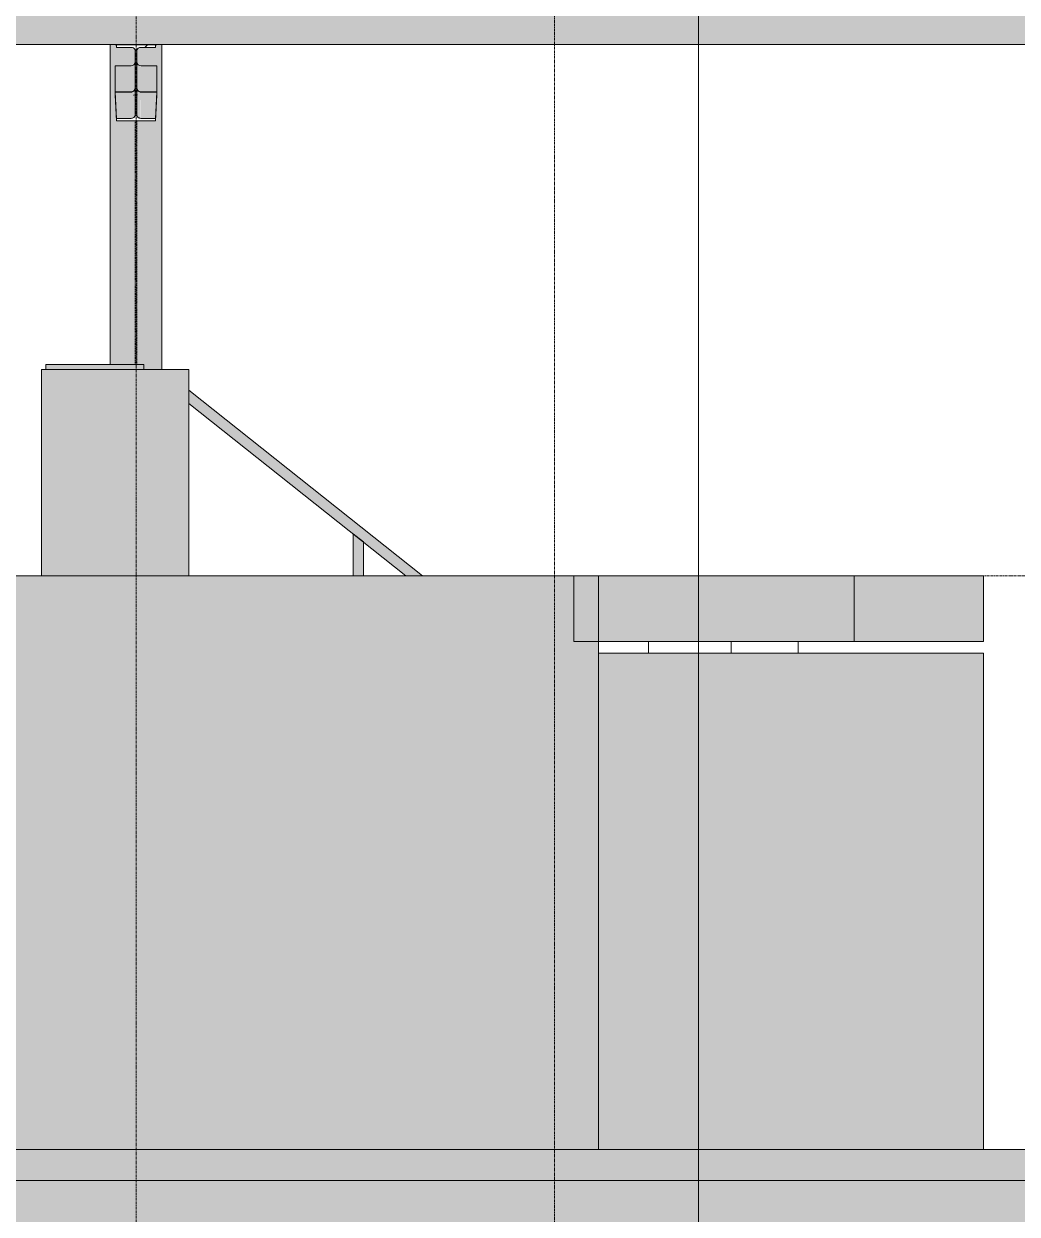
# Model space of a CAD drawing. Header units: inches. Extents: x 1352 to 6578, y -201 to 490.
# Drawn here: x 1718.5 to 1910.7, y -12.5 to 217.8 of the extents above; entities that cross this region are included whole.
import ezdxf

# ---------------------------------------------------------------- set-up
doc = ezdxf.new("R2010")
doc.units = ezdxf.units.IN
doc.header["$MEASUREMENT"] = 0
for name, pattern in [('Aligning Line 1_8_', [0.25, 0.125, -0.125]), ('Grid Line 1_2_', [0.875, 0.5, -0.125, 0.125, -0.125]), ('Hidden 1_8_', [0.1875, 0.125, -0.0625])]:
    doc.linetypes.add(name, pattern=pattern)
for name, color, linetype, lineweight in [('A-FLOR', 192, 'Continuous', 9), ('A-FLOR-HRAL', 11, 'Continuous', 9), ('A-FLOR-LEVL', 51, 'Continuous', 9), ('A-ROOF', 132, 'Continuous', 13), ('A-ROOF-PATT', 132, 'Continuous', 9), ('A-WALL', 113, 'Continuous', 13), ('A-WALL-PATT', 111, 'Continuous', 13), ('C-BLDG-PADS', 91, 'Continuous', 13), ('C-TOPO', 7, 'Continuous', 9), ('G-ANNO-SYMB', 111, 'Aligning Line 1_8_', 9), ('I-WALL', 2, 'Continuous', 13), ('M-EQPM', 50, 'Continuous', 9), ('S-BEAM', 12, 'Continuous', 13), ('S-COLS', 52, 'Continuous', 13), ('S-GRID', 1, 'Continuous', 9)]:
    doc.layers.add(name, color=color, linetype=linetype, lineweight=lineweight)

# ---------------------------------------------------------------- blocks, each defined once
blk = doc.blocks.new('Walls 1 - Walls 1-1277454-BUILDING SECTION - EAST_WEST - LOOKING SOUTH')
at = {"layer": 'A-ROOF', "lineweight": 9}
h = blk.add_hatch(color=254, dxfattribs=at)
h.paths.add_polyline_path([(1938.58, -6.01), (1938.58, -6), (1908.37, -6.01)], flags=0)
h.paths.add_polyline_path([(1797.2, 239.02), (1938.58, 239.02), (1938.58, 264), (1797.2, 264), (1797.2, 241.62)], flags=0)
h.paths.add_polyline_path([(1585.45, 239.02), (1741.78, 239.02), (1741.78, 264), (1585.45, 264)], flags=0)
blk = doc.blocks.new('Gas Fired Furnace - Direct Vent - 38000 BTUH-1351617-BUILDING SECTION - EAST_WEST - LOOKING SOUTH')
at = {"layer": 'M-EQPM'}
for points in [[(1615.73, 111), (1618.31, 111), (1618.31, 150.87), (1589.81, 150.87), (1589.81, 111)], [(1609.63, 150.87), (1609.63, 151.87), (1590.63, 151.87), (1590.63, 150.87)]]:
    blk.add_hatch(color=8, dxfattribs=at).paths.add_polyline_path(points, flags=0)
at = {"layer": 'M-EQPM', "color": 8}
for p, q in [((1589.81, 150.87), (1618.31, 150.87)), ((1589.81, 111), (1589.81, 150.87)), ((1590.63, 151.87), (1609.63, 151.87)), ((1590.63, 150.87), (1590.63, 151.87)), ((1609.63, 150.87), (1609.63, 151.87)), ((1618.31, 111), (1618.31, 150.87))]:
    blk.add_line(p, q, dxfattribs=at)
blk = doc.blocks.new('Railing - 2_-1242822-BUILDING SECTION - EAST_WEST - LOOKING SOUTH')
at = {"layer": 'A-FLOR-HRAL'}
blk.add_hatch(color=8, dxfattribs=at).paths.add_polyline_path([(1782.95, 111), (1784.2, 111), (1784.2, 117.55), (1782.2, 119.13), (1782.2, 111)], flags=0)
at = {"layer": 'A-FLOR-HRAL', "color": 8}
for p, q in [((1782.2, 119.13), (1784.2, 117.55)), ((1782.2, 111), (1782.2, 119.13)), ((1784.2, 111), (1784.2, 117.55))]:
    blk.add_line(p, q, dxfattribs=at)
blk = doc.blocks.new('Railing - Railing-1377789-BUILDING SECTION - EAST_WEST - LOOKING SOUTH')
blk.add_blockref('Railing - 2_-1242822-BUILDING SECTION - EAST_WEST - LOOKING SOUTH', (0, 0))
blk = doc.blocks.new('Top Rail Type - Top Rail_Internal_-1377806-BUILDING SECTION - EAST_WEST - LOOKING SOUTH')
at = {"layer": 'A-FLOR-HRAL'}
blk.add_hatch(color=8, dxfattribs=at).paths.add_polyline_path([(1795.67, 111), (1750.43, 146.9), (1750.43, 144.34), (1792.45, 111)], flags=0)
at = {"layer": 'A-FLOR-HRAL', "color": 8}
for p, q in [((1795.67, 111), (1750.43, 146.9)), ((1750.43, 144.34), (1792.45, 111))]:
    blk.add_line(p, q, dxfattribs=at)
blk = doc.blocks.new('W-Wide Flange - GIRDER - T_B_D_ - 2-1379053-BUILDING SECTION - EAST_WEST - LOOKING SOUTH')
at = {"layer": 'S-BEAM', "lineweight": 9}
for points in [[(2060.18, 204.59), (2063.24, 204.62), (2063.24, 209.62), (2060.18, 209.62), (2060.18, 204.59)], [(2063.24, 204.59), (2063.44, 204.62), (2063.73, 204.77), (2063.87, 204.92), (2063.93, 204.99), (2064.01, 205.19), (2064.04, 205.39), (2064.01, 210.21), (2063.84, 209.9), (2063.8, 209.85), (2063.64, 209.72), (2063.44, 209.64), (2063.24, 209.62), (2063.24, 204.62)], [(2065.17, 204.59), (2065.15, 209.62), (2064.96, 209.64), (2064.77, 209.72), (2064.56, 209.9), (2064.48, 210.02), (2064.4, 210.21), (2064.37, 210.21), (2064.4, 205.19), (2064.54, 204.92), (2064.68, 204.77), (2064.77, 204.7), (2065, 204.62), (2065.15, 204.6)], [(2068.23, 204.59), (2068.23, 209.62), (2065.17, 209.62), (2065.17, 204.59), (2068.23, 204.59)]]:
    blk.add_hatch(color=254, dxfattribs=at).paths.add_polyline_path(points, flags=0)
h = blk.add_hatch(color=254, dxfattribs=at)
h.paths.add_polyline_path([(2064, 204.02), (2064.04, 204.02), (2064.01, 205.19), (2063.87, 204.92), (2063.72, 204.76), (2063.49, 204.64), (2063.29, 204.6), (2063.24, 204.59), (2060.18, 204.59), (2060.18, 204.54), (2063.44, 204.56), (2063.73, 204.71), (2063.88, 204.87), (2063.96, 205.01), (2063.99, 204.99), (2063.91, 204.77), (2063.92, 204.69), (2063.96, 204.65), (2063.9, 204.44), (2063.95, 204.45), (2063.99, 204.46), (2063.91, 204.19), (2063.84, 204.02), (2063.93, 204.09), (2063.94, 204.02), (2064, 204.02)], flags=0)
h.paths.add_polyline_path([(2064.48, 204.02), (2064.5, 204.16), (2064.49, 204.22), (2064.44, 204.37), (2064.5, 204.31), (2064.5, 204.67), (2064.53, 204.7), (2064.4, 205.09), (2064.46, 204.99), (2064.56, 204.82), (2064.72, 204.68), (2064.89, 204.59), (2065.03, 204.55), (2065.49, 204.54), (2068.23, 204.54), (2068.23, 204.59), (2064.96, 204.62), (2064.68, 204.77), (2064.52, 204.94), (2064.42, 205.13), (2064.4, 205.19), (2064.37, 205.18), (2064.39, 204.02), (2064.47, 204.02)], flags=0)
h.paths.add_polyline_path([(2063.93, 204.09), (2063.91, 204.13), (2064.01, 204.27), (2064.01, 204.22), (2063.95, 204.11)], flags=0)
h.paths.add_polyline_path([(2064.4, 204.34), (2064.44, 204.34), (2064.42, 204.31)], flags=0)
h.paths.add_polyline_path([(2064.47, 204.09), (2064.4, 204.25), (2064.42, 204.25), (2064.47, 204.11)], flags=0)
h.paths.add_polyline_path([(2064.49, 204.4), (2064.41, 204.51), (2064.46, 204.46), (2064.47, 204.43)], flags=0)
at = {"layer": 'S-BEAM', "color": 8, "lineweight": 9}
for p, q in [((2064.04, 212.61), (2064.04, 205.39)), ((2064.37, 205.39), (2064.37, 212.61)), ((2060.18, 209.62), (2063.24, 209.62)), ((2060.18, 209.62), (2060.18, 204.59)), ((2065.17, 209.62), (2068.23, 209.62)), ((2068.23, 204.59), (2068.23, 209.62)), ((2063.24, 204.59), (2060.18, 204.59)), ((2060.18, 204.59), (2060.18, 204.02)), ((2063.93, 204.02), (2064.04, 204.02)), ((2064.37, 204.02), (2064.48, 204.02)), ((2068.23, 204.59), (2065.17, 204.59)), ((2068.23, 204.02), (2068.23, 204.59))]:
    blk.add_line(p, q, dxfattribs=at)
for centre, start_param, end_param in [((2063.24, 210.42), 4.712389, 6.283185), ((2065.17, 210.42), 3.141593, 4.712389), ((2063.24, 205.39), 4.712389, 6.283185), ((2065.17, 205.39), 3.141593, 4.712389)]:
    blk.add_ellipse(centre, major_axis=(0.8, 0), ratio=0.999783, start_param=start_param, end_param=end_param, dxfattribs=at)
blk = doc.blocks.new('W-Wide Flange-Column - W10X49-V7-BUILDING SECTION - EAST_WEST - LOOKING SOUTH')
at = {"layer": 'S-COLS', "color": 8, "linetype": 'Hidden 1_8_', "lineweight": 9}
for p, q in [((1740.05, 201.97), (1740.05, 200.21)), ((1740.36, 200.21), (1740.36, 201.97)), ((1740.05, 198.97), (1740.05, 151.87)), ((1740.36, 151.87), (1740.36, 198.97))]:
    blk.add_line(p, q, dxfattribs=at)

msp = doc.modelspace()

# ---------------------------------------------------------------- hatches: boundary and pattern name
at = {"layer": 'A-FLOR'}
for points in [[(1829.70325, 98.25), (1829.70325, 111), (1824.95325, 111), (1824.95325, 98.25)], [(1868.35309, 98.25), (1879.20325, 98.25), (1879.20325, 111), (1829.70325, 111), (1829.70325, 98.25), (1868.26865, 98.25)], [(1879.20325, 98.25), (1904.20325, 98.25), (1904.20325, 111), (1879.20325, 111), (1879.20325, 100.65548)]]:
    msp.add_hatch(color=8, dxfattribs=at).paths.add_polyline_path(points, flags=0)
at = {"layer": 'A-ROOF-PATT'}
h = msp.add_hatch(dxfattribs=at)
h.set_pattern_fill('FP_5', color=8, style=0, pattern_type=2)
h.set_pattern_definition([(161.57, (2840.347, 133.239), (-3.8399538, -1.54e-05), [0, -27.322, 3.034, 0]), (18.43, (2839.387, 133.239), (-3.8399538, 1.54e-05), [0, -27.322, 3.034, 0]), (108.43, (2840.347, 133.239), (1.919622, -9.6005246), [9.106, -21.25]), (71.57, (2839.387, 133.239), (1.919622, 9.6005246), [9.106, -21.25])])
h.paths.add_polyline_path([(3105.2563, 213.77444), (3105.45325, 213.77444), (3105.45325, 221.77617), (1585.45325, 221.77617), (1585.45325, 213.77444), (3074.20325, 213.77444)], flags=0)
at = {"layer": 'A-WALL-PATT', "lineweight": 9}
h = msp.add_hatch(dxfattribs=at)
h.set_pattern_fill('FP_3', color=9, style=0, pattern_type=2)
h.set_pattern_definition([(0, (1631.391, 0), (0, 8), []), (90, (1631.391, 0), (-8, 8), [8, -8])])
h.paths.add_polyline_path([(1829.70325, 96), (1868.35309, 96), (1868.35309, 98.25), (1829.70325, 98.25), (1829.70325, 97.56922)], flags=0)
at = {"layer": 'C-BLDG-PADS', "lineweight": 9}
h = msp.add_hatch(dxfattribs=at)
h.set_pattern_fill('FP_2', style=0, pattern_type=2)
h.set_pattern_definition([(50, (2839.867, 132.76), (27.5427, -2.40992), [2.88, -31.68]), (355, (2839.867, 132.76), (-5.32784, 28.88427), [2.304, -25.344]), (100.451, (2842.163, 132.558), (22.2153, 26.47393), [2.448, -26.924]), (46.184, (2839.867, 140.44), (40.9819, -6.3564), [4.32, -47.52]), (96.636, (2843.283, 139.91), (35.8907, 37.4062), [3.671, -40.386]), (351.184, (2839.867, 140.44), (35.891, 37.4062), [3.456, -38.016]), (21, (2843.707, 138.52), (22.92104, -15.46073), [2.88, -31.68]), (326, (2843.707, 138.52), (9.34353, 27.84574), [2.304, -25.344]), (71.451, (2845.617, 137.23), (32.26477, 12.3844), [2.448, -26.924]), (37.5, (2839.867, 132.759), (0.466855, 12.78271), [1.267, -23.77, 1.267, -24.461, -25.44]), (37.5, (2839.867, 132.759), (0.466855, 12.78271), [-50.765, 1.267, -24.173]), (7.5, (2839.867, 132.759), (10.10159, 15.14509), [1.267, -13.402, 1.267, -23.194, -9.696]), (7.5, (2839.867, 132.759), (10.10159, 15.14509), [-39.13, 1.267, -8.429]), (327.5, (2831.304, 132.759), (20.49916, -0.86578), [1.267, -8.333, 1.267, -28.685, -39.744]), (327.5, (2831.304, 132.759), (20.49916, -0.86578), [-39.552, 1.267, -38.477]), (317.5, (2827.464, 132.759), (22.39478, 3.8443), [1.267, -11.213, 1.267, -18.624, -28.224]), (317.5, (2827.464, 132.759), (22.39478, 3.8443), [-32.371, 1.267, -26.957])])
h.paths.add_polyline_path([(2117.40824, -6), (3016.20325, -6), (3016.20325, 0), (1587.20325, 0), (1587.20325, -6), (2075.60137, -6)], flags=0)
at = {"layer": 'C-TOPO'}
h = msp.add_hatch(dxfattribs=at)
h.set_pattern_fill('FP_11', color=8, style=0, pattern_type=2)
h.set_pattern_definition([(0, (2839.867, 132.76), (24, 24), [24, -24]), (0, (2839.867, 141.76), (24, 24), [24, -24]), (0, (2839.867, 150.76), (24, 24), [24, -24]), (90, (2842.867, 153.76), (-24, 24), [24, -24]), (90, (2851.867, 153.76), (-24, 24), [24, -24]), (90, (2860.867, 153.76), (-24, 24), [24, -24])])
h.paths.add_polyline_path([(1590.64075, -124.88852), (3016.20325, -124.88852), (3016.20325, -80), (3012.20325, -80), (3012.20325, -68), (3016.20325, -68), (3016.20325, -6.00628), (1587.20325, -6.00628), (1587.20325, -48), (1590.64075, -48), (1590.64075, -60), (1587.20325, -60), (1587.20325, -124.88852)], flags=0)
at = {"layer": 'I-WALL', "lineweight": 9}
for color, points in [(10, [(1587.20325, 0), (1824.95325, 0), (1824.95325, 111), (1585.45325, 111), (1585.45325, 0)]), (254, [(1866.56699, 0), (1904.20325, 0), (1904.20325, 96), (1829.70325, 96), (1829.70325, 0)])]:
    msp.add_hatch(color=color, dxfattribs=at).paths.add_polyline_path(points, flags=0)
at = {"layer": 'I-WALL'}
msp.add_hatch(color=50, dxfattribs=at).paths.add_polyline_path([(1829.70325, 0), (1829.70325, 98.25), (1824.95325, 98.25), (1824.95325, 0)], flags=0)
at = {"layer": 'S-BEAM'}
for points in [[(1736.43315, 213.22333), (1736.42874, 213.77444), (1736.37549, 213.73443), (1736.43313, 213.22355)], [(1743.97335, 213.22333), (1744.03552, 213.77444), (1743.97338, 213.73443), (1743.97338, 213.42748)], [(1739.28963, 199.48525), (1739.29074, 199.50436), (1739.23575, 204.53526), (1736.17825, 204.53526), (1736.4338, 199.48525), (1738.53344, 199.48525)], [(1741.1466, 199.48525), (1743.97271, 199.48525), (1744.22825, 204.53526), (1741.17075, 204.53526), (1741.14637, 199.48525)], [(1736.43382, 198.97406), (1736.4338, 199.48525), (1736.4338, 198.97453)]]:
    msp.add_hatch(color=9, dxfattribs=at).paths.add_polyline_path(points, flags=0)
at = {"layer": 'S-BEAM', "lineweight": 9}
h = msp.add_hatch(dxfattribs=at)
h.set_pattern_fill('FP_14', color=8, style=0, pattern_type=2)
h.set_pattern_definition([(45, (2839.867, 132.759), (-9.50352, 9.50352), []), (45, (2839.867, 147.159), (-9.50352, 9.50352), [])])
h.paths.add_polyline_path([(1736.43382, 198.97406), (1743.97268, 198.97406), (1743.97268, 199.48525), (1740.88052, 199.5273), (1740.64029, 199.65177), (1740.429, 199.91709), (1740.35365, 200.2477), (1740.37281, 212.63085), (1740.52001, 212.93646), (1740.78516, 213.1479), (1741.11569, 213.22333), (1743.97335, 213.22333), (1743.97338, 213.73443), (1736.43313, 213.73443), (1736.43315, 213.22333), (1739.52592, 213.18129), (1739.76606, 213.05694), (1739.97742, 212.79173), (1740.05282, 212.46118), (1740.03375, 200.07802), (1739.88662, 199.77231), (1739.62152, 199.56075), (1739.29095, 199.48525), (1736.43382, 199.48525), (1736.43382, 199.33098)], flags=0)
at = {"layer": 'S-BEAM'}
h = msp.add_hatch(color=9, dxfattribs=at)
h.paths.add_polyline_path([(1739.93594, 200.55607), (1740.02309, 200.68587), (1739.97992, 200.66573), (1739.94003, 200.56627)], flags=0)
h.paths.add_polyline_path([(1739.85379, 201.33443), (1739.89142, 201.31526), (1739.85242, 201.3313)], flags=0)
h.paths.add_polyline_path([(1739.81645, 201.81147), (1739.8399, 201.77048), (1739.77713, 201.68766)], flags=0)
h.paths.add_polyline_path([(1739.90675, 203.29402), (1739.82304, 203.23945), (1739.8538, 203.28072), (1739.90032, 203.2924)], flags=0)
h.paths.add_polyline_path([(1739.81029, 203.99353), (1739.7313, 203.88528), (1739.70997, 203.91474), (1739.76362, 203.98585)], flags=0)
h.paths.add_polyline_path([(1739.29095, 199.48525), (1739.62169, 199.56086), (1739.8867, 199.77254), (1740.02157, 200.2477), (1739.97992, 200.27991), (1739.8968, 200.2193), (1739.92768, 200.40224), (1739.98104, 200.72128), (1739.96601, 200.88961), (1739.93458, 200.9274), (1739.90083, 200.9517), (1739.78292, 200.88271), (1739.8399, 200.9949), (1739.90083, 201.04733), (1740.01205, 201.34697), (1739.9622, 201.47609), (1739.93238, 201.4919), (1739.90641, 201.55734), (1739.90641, 201.63882), (1739.93578, 201.74546), (1739.94859, 202.21266), (1739.89787, 202.20441), (1739.86146, 202.2281), (1739.89787, 202.34769), (1739.9622, 202.41244), (1739.9622, 202.53454), (1739.8883, 202.49359), (1739.8399, 202.49801), (1739.8541, 202.56723), (1739.97016, 202.84114), (1739.94853, 202.84114), (1739.92718, 202.88963), (1740.00734, 203.32049), (1739.92429, 203.22173), (1739.92788, 203.38921), (1739.90032, 203.41483), (1739.87255, 203.4387), (1739.8478, 203.48741), (1739.8399, 203.52081), (1739.90032, 203.68337), (1739.95142, 203.77786), (1739.99662, 204.01975), (1739.88211, 203.87203), (1739.83069, 203.86808), (1739.8399, 203.8914), (1739.92679, 204.02436), (1739.8864, 204.0533), (1739.8399, 204.06681), (1739.93297, 204.40151), (1739.90598, 204.38855), (1739.92474, 204.49183), (1739.9653, 204.67281), (1739.90801, 204.67281), (1739.87902, 204.70178), (1739.99099, 205.02019), (1739.95317, 204.99454), (1739.847, 204.82889), (1739.69005, 204.68407), (1739.52034, 204.59463), (1739.29095, 204.54253), (1739.23575, 204.53526), (1739.29074, 199.50436)], flags=0)
h.paths.add_polyline_path([(1739.69517, 199.72126), (1739.69506, 199.72126), (1739.69506, 199.77226)], flags=0)
h.paths.add_polyline_path([(1739.66008, 199.86095), (1739.78076, 200.00041), (1739.69506, 199.897)], flags=0)
h.paths.add_polyline_path([(1739.61946, 200.34174), (1739.68894, 200.42989), (1739.68894, 200.3863), (1739.62152, 200.34307)], flags=0)
h.paths.add_polyline_path([(1739.74511, 200.42232), (1739.90083, 200.68623), (1739.76599, 200.44754)], flags=0)
h.paths.add_polyline_path([(1739.73812, 201.81504), (1739.84493, 201.92487), (1739.8399, 201.90835), (1739.74505, 201.82139)], flags=0)
h.paths.add_polyline_path([(1739.9062, 202.21371), (1739.8883, 202.26981), (1739.89787, 202.2159)], flags=0)
h.paths.add_polyline_path([(1739.94489, 202.56723), (1740.00664, 202.60591), (1739.96663, 202.62336), (1739.95964, 202.60532)], flags=0)
h.paths.add_polyline_path([(1739.92429, 203.22173), (1740.00734, 203.32049), (1739.97093, 203.34946), (1739.93887, 203.26167)], flags=0)
h.paths.add_polyline_path([(1739.92718, 203.48591), (1740.01959, 203.63518), (1739.98183, 203.6399), (1739.93045, 203.49513)], flags=0)
h.paths.add_polyline_path([(1739.93045, 203.5594), (1739.99791, 203.73614), (1739.96862, 203.7082), (1739.95109, 203.63987)], flags=0)
h.paths.add_polyline_path([(1739.93297, 204.08987), (1740.01204, 204.26642), (1739.97989, 204.26642), (1739.90594, 204.11556)], flags=0)
h.paths.add_polyline_path([(1739.95763, 204.26733), (1740.01218, 204.33228), (1739.97594, 204.33228)], flags=0)
h = msp.add_hatch(color=9, dxfattribs=at)
h.paths.add_polyline_path([(1740.45152, 204.55807), (1740.56614, 204.43414), (1740.48512, 204.5043), (1740.4681, 204.53153)], flags=0)
h.paths.add_polyline_path([(1740.48512, 204.39987), (1740.44121, 204.41688), (1740.47354, 204.41161)], flags=0)
h.paths.add_polyline_path([(1740.62621, 203.24397), (1740.53178, 203.31436), (1740.57548, 203.26479), (1740.60932, 203.2509)], flags=0)
h.paths.add_polyline_path([(1740.42238, 201.24726), (1740.50106, 201.17657), (1740.45866, 201.17657)], flags=0)
h.paths.add_polyline_path([(1741.11555, 199.48525), (1741.14637, 204.53847), (1740.82035, 204.62188), (1740.68317, 204.70961), (1740.53566, 204.85996), (1740.42449, 205.06417), (1740.42401, 204.96779), (1740.4981, 204.76953), (1740.48772, 204.68949), (1740.44121, 204.67281), (1740.40796, 204.59626), (1740.41782, 204.46807), (1740.50239, 204.19768), (1740.45544, 204.19768), (1740.45544, 203.96417), (1740.45544, 203.93609), (1740.44318, 203.85437), (1740.4265, 203.73614), (1740.41099, 203.68653), (1740.43359, 203.59196), (1740.63435, 203.21257), (1740.60699, 203.17607), (1740.55113, 203.17422), (1740.53178, 203.1334), (1740.51477, 203.10549), (1740.5141, 203.02252), (1740.46771, 203.03616), (1740.49528, 202.85511), (1740.46768, 202.80025), (1740.51934, 202.5252), (1740.46768, 202.25571), (1740.4251, 202.31136), (1740.51422, 201.88695), (1740.50011, 201.85405), (1740.56278, 201.66113), (1740.48995, 201.70416), (1740.48798, 201.5121), (1740.41196, 201.63687), (1740.44652, 201.43235), (1740.42238, 201.39141), (1740.39497, 201.43235), (1740.4888, 200.88282), (1740.44016, 200.85634), (1740.52284, 200.69284), (1740.55025, 200.68926), (1740.55025, 200.58036), (1740.50226, 200.63749), (1740.43579, 200.68543), (1740.49416, 200.33134), (1740.42787, 200.35991), (1740.5197, 200.10397), (1740.37791, 200.33134), (1740.429, 200.04795), (1740.4714, 199.99442), (1740.50967, 199.80133), (1740.57731, 199.71484), (1740.78507, 199.56075), (1740.94624, 199.50436)], flags=0)
h.paths.add_polyline_path([(1740.72121, 200.45498), (1740.66562, 200.55617), (1740.67678, 200.55496)], flags=0)
h.paths.add_polyline_path([(1740.6984, 200.71124), (1740.5912, 200.77667), (1740.6967, 200.77667), (1740.69778, 200.73517)], flags=0)
h.paths.add_polyline_path([(1740.68964, 203.33224), (1740.60699, 203.44782), (1740.65311, 203.43975), (1740.68008, 203.36038)], flags=0)
h.paths.add_polyline_path([(1740.46151, 203.38927), (1740.48149, 203.43975), (1740.44639, 203.43975)], flags=0)
at = {"layer": 'S-COLS'}
h = msp.add_hatch(color=9, dxfattribs=at)
h.paths.add_polyline_path([(1741.73901, 150.875), (1745.20325, 150.875), (1745.20325, 213.77444), (1744.03101, 213.73443), (1743.97338, 213.22333), (1740.88059, 213.18129), (1740.64049, 213.05694), (1740.4292, 212.79196), (1740.42912, 212.79173), (1740.37075, 212.61259), (1740.39801, 210.20821), (1740.56385, 209.90336), (1740.60507, 209.84965), (1740.77075, 209.72255), (1740.9637, 209.64264), (1741.17075, 209.61539), (1744.22864, 209.61539), (1744.22825, 203.96039), (1743.94684, 198.97406), (1736.4338, 198.97453), (1736.17786, 204.59463), (1736.17786, 209.61539), (1739.44281, 209.64264), (1739.63575, 209.72255), (1739.84266, 209.90336), (1739.92857, 210.0153), (1740.00849, 210.20821), (1740.03575, 210.41522), (1740.03367, 212.63085), (1739.88645, 212.93646), (1739.62126, 213.1479), (1739.29081, 213.22333), (1736.43313, 213.22355), (1736.37098, 213.77444), (1735.20325, 213.77444), (1735.20325, 151.875), (1741.73901, 151.875)], flags=0)
h.paths.add_polyline_path([(1740.47454, 200.54971), (1740.38655, 200.68926), (1740.42787, 200.66286), (1740.45788, 200.59011)], flags=0)
h.paths.add_polyline_path([(1740.59771, 200.56349), (1740.72121, 200.45498), (1740.65369, 200.55745), (1740.61697, 200.56141)], flags=0)
h.paths.add_polyline_path([(1740.5197, 199.77254), (1740.38481, 200.2477), (1740.43008, 200.21202), (1740.52562, 200.06155), (1740.49392, 200.15675), (1740.45508, 200.39677), (1740.47454, 200.41842), (1740.42615, 200.7192), (1740.46676, 200.7192), (1740.55025, 200.58036), (1740.58766, 200.59011), (1740.50226, 200.69553), (1740.48832, 200.7192), (1740.43838, 200.88988), (1740.48047, 200.90734), (1740.44472, 201.13178), (1740.42745, 201.38384), (1740.44652, 201.43235), (1740.42745, 201.61144), (1740.49419, 201.5121), (1740.53487, 201.66113), (1740.53367, 201.71413), (1740.50011, 201.85405), (1740.51792, 201.97408), (1740.46768, 202.17346), (1740.50044, 202.21288), (1740.50883, 202.21288), (1740.53178, 202.90253), (1740.48184, 203.09751), (1740.51477, 203.10549), (1740.53178, 203.1334), (1740.56415, 203.14255), (1740.58244, 203.19085), (1740.65062, 203.14982), (1740.54196, 203.41579), (1740.41099, 203.68653), (1740.44883, 203.68653), (1740.47041, 203.73614), (1740.49057, 203.81611), (1740.45544, 203.93609), (1740.48492, 203.97558), (1740.45544, 204.01975), (1740.36633, 204.01975), (1740.38586, 200.04058), (1740.50163, 199.80133)], flags=0)
h.paths.add_polyline_path([(1739.83024, 203.2748), (1739.72146, 203.18453), (1739.75606, 203.18453), (1739.82304, 203.26605)], flags=0)
h.paths.add_polyline_path([(1739.90675, 203.29402), (1739.82292, 203.23887), (1739.8538, 203.23292), (1739.90032, 203.28659)], flags=0)
h.paths.add_polyline_path([(1739.94489, 202.56723), (1739.98255, 202.56723), (1739.9622, 202.57807)], flags=0)
h.paths.add_polyline_path([(1739.95337, 202.374), (1739.8883, 202.31625), (1739.93694, 202.34769)], flags=0)
h.paths.add_polyline_path([(1739.85122, 201.91872), (1739.79736, 201.91872), (1739.8399, 201.90835), (1739.84493, 201.91296)], flags=0)
h.paths.add_polyline_path([(1739.81645, 201.81147), (1739.85122, 201.78541), (1739.8399, 201.81147)], flags=0)
h.paths.add_polyline_path([(1739.9622, 202.04187), (1739.83115, 201.85684), (1739.90641, 201.95367), (1739.94859, 202.02035)], flags=0)
h.paths.add_polyline_path([(1739.85379, 201.33443), (1739.89142, 201.31526), (1739.85988, 201.33406)], flags=0)
h.paths.add_polyline_path([(1739.91942, 200.88082), (1739.77861, 200.67964), (1739.88409, 200.8277), (1739.90083, 200.85286)], flags=0)
h.paths.add_polyline_path([(1739.93552, 199.91684), (1739.97739, 199.91709), (1740.05282, 200.25918), (1739.99798, 204.01975), (1739.90032, 203.68337), (1739.85191, 203.62253), (1739.8864, 203.52104), (1739.89297, 203.48129), (1739.90032, 203.41483), (1739.9259, 203.38026), (1739.90675, 203.12054), (1739.98094, 203.22173), (1739.89787, 202.74279), (1739.96663, 202.78992), (1739.91332, 202.64137), (1739.81181, 202.49688), (1739.86884, 202.50963), (1740.02182, 202.76586), (1739.94563, 202.34769), (1739.95337, 202.21962), (1739.93421, 202.13353), (1739.98862, 202.18828), (1739.94171, 201.68311), (1739.90641, 201.57162), (1739.95941, 201.58732), (1739.97467, 201.49089), (1739.99805, 201.30596), (1739.87892, 201.00333), (1739.8088, 200.98781), (1739.82066, 200.90028), (1739.95019, 201.00646), (1739.93458, 200.9274), (1739.96601, 200.88961), (1739.97992, 200.89224), (1739.96196, 200.65136), (1739.93594, 200.39278), (1739.90083, 200.21667), (1739.94682, 200.2193), (1740.02578, 200.36393), (1739.97739, 200.05184), (1739.93538, 199.93687)], flags=0)
h.paths.add_polyline_path([(1739.61946, 200.34174), (1739.68894, 200.42989), (1739.65064, 200.40224), (1739.62152, 200.34574)], flags=0)
h.paths.add_polyline_path([(1740.6984, 200.71124), (1740.67157, 200.78082), (1740.5912, 200.77667), (1740.69656, 200.71236)], flags=0)
h.paths.add_polyline_path([(1740.71126, 201.37269), (1740.68409, 201.45834), (1740.68409, 201.40823), (1740.69511, 201.39381)], flags=0)
h.paths.add_polyline_path([(1739.92429, 203.22173), (1739.98544, 203.38921), (1739.98183, 203.29016), (1739.93887, 203.23907)], flags=0)
h.paths.add_polyline_path([(1740.62621, 203.24397), (1740.53178, 203.31436), (1740.57548, 203.31192), (1740.60699, 203.26971)], flags=0)
h.paths.add_polyline_path([(1740.68964, 203.33224), (1740.60699, 203.44782), (1740.62629, 203.40127), (1740.6814, 203.34122)], flags=0)
h.paths.add_polyline_path([(1740.00607, 203.7082), (1739.97579, 203.73614), (1739.99791, 203.73614)], flags=0)
h.paths.add_polyline_path([(1739.8864, 203.77786), (1739.95353, 204.01975), (1739.924, 203.99479), (1739.86153, 203.84945), (1739.88764, 203.87987), (1739.91033, 203.84748)], flags=0)
h.paths.add_polyline_path([(1739.76362, 203.87987), (1739.76362, 203.98585), (1739.71666, 203.93537), (1739.7313, 203.88528)], flags=0)

# ---------------------------------------------------------------- linework, layer by layer
at = {"layer": 'A-FLOR', "color": 8}
for p, q in [((1824.95325, 111), (1904.20325, 111)), ((1829.70325, 111), (1829.70325, 98.25)), ((1879.20325, 111), (1879.20325, 98.25)), ((1904.20325, 111), (1904.20325, 98.25)), ((1904.20325, 98.25), (1829.70325, 98.25))]:
    msp.add_line(p, q, dxfattribs=at)
at = {"layer": 'A-FLOR-LEVL', "linetype": 'Grid Line 1_2_'}
for p, q in [((1351.78416, 111), (4220.88543, 111)), ((1351.78416, 0), (4220.88543, 0))]:
    msp.add_line(p, q, dxfattribs=at)
at = {"layer": 'A-ROOF', "lineweight": 9}
msp.add_line((1585.45325, 213.77444), (3105.45325, 213.77444), dxfattribs=at)
at = {"layer": 'A-WALL', "color": 8, "lineweight": 9}
msp.add_line((1868.35309, 96), (1868.35309, 98.25), dxfattribs=at)
at = {"layer": 'C-BLDG-PADS', "lineweight": 9}
for p, q in [((3212.45325, 0), (1448.49824, 0)), ((1448.49824, -6), (3212.45325, -6))]:
    msp.add_line(p, q, dxfattribs=at)
at = {"layer": 'C-TOPO'}
msp.add_line((2740.21905, -6.00628), (1678.4912, -6.00628), dxfattribs=at)
at = {"layer": 'C-TOPO', "color": 8}
msp.add_line((1678.49121, -6.00628), (2740.21893, -6.00628), dxfattribs=at)
at = {"layer": 'G-ANNO-SYMB', "linetype": 'Continuous'}
msp.add_line((1849.07964, 291.556), (1849.07964, -124.86426), dxfattribs=at)
at = {"layer": 'I-WALL', "color": 8, "lineweight": 9}
for p, q in [((1824.95325, 111), (1585.45325, 111)), ((1824.95325, 98.25), (1824.95325, 111)), ((1824.95325, 98.25), (1829.70325, 98.25)), ((1829.70325, 98.25), (1829.70325, 0)), ((1904.20325, 96), (1829.70325, 96)), ((1904.20325, 0), (1904.20325, 96))]:
    msp.add_line(p, q, dxfattribs=at)
at = {"layer": 'S-BEAM', "color": 8, "lineweight": 9}
for p, q in [((1736.43315, 213.22333), (1736.37098, 213.77444)), ((1740.03575, 205.33509), (1740.03575, 212.61276)), ((1740.37075, 212.61259), (1740.37075, 205.33509)), ((1743.97335, 213.22333), (1744.03552, 213.77444)), ((1736.4338, 199.48525), (1736.17825, 204.53526)), ((1736.17825, 203.96039), (1736.17825, 204.53526)), ((1736.17825, 204.53526), (1739.23575, 204.53526)), ((1736.43382, 198.97406), (1736.17825, 203.96039)), ((1739.79669, 203.96039), (1739.72477, 203.96039)), ((1739.96957, 203.96039), (1739.89602, 203.96039)), ((1740.04037, 203.96039), (1739.98855, 203.96039)), ((1740.44552, 203.96039), (1740.36613, 203.96039)), ((1741.17075, 204.53526), (1744.22825, 204.53526)), ((1743.97268, 198.97406), (1744.22825, 203.96039)), ((1744.22825, 204.53526), (1743.97271, 199.48525)), ((1744.22825, 204.53526), (1744.22825, 203.96039))]:
    msp.add_line(p, q, dxfattribs=at)
at = {"layer": 'S-BEAM', "lineweight": 9}
for p, q in [((1743.97338, 213.73443), (1736.43313, 213.73443)), ((1736.43313, 213.73443), (1736.43315, 213.22333)), ((1736.43315, 213.22333), (1739.29081, 213.22333)), ((1740.05282, 212.46118), (1740.05285, 200.2477)), ((1740.35365, 200.2477), (1740.35369, 212.46118)), ((1741.11569, 213.22333), (1743.97335, 213.22333)), ((1743.97335, 213.22333), (1743.97338, 213.73443)), ((1739.29095, 199.48525), (1736.4338, 199.48525)), ((1736.4338, 199.48525), (1736.43382, 198.97406)), ((1736.43382, 198.97406), (1743.97268, 198.97406)), ((1743.97271, 199.48525), (1741.11555, 199.48525)), ((1743.97268, 198.97406), (1743.97271, 199.48525))]:
    msp.add_line(p, q, dxfattribs=at)
at = {"layer": 'S-BEAM', "color": 8, "lineweight": 9}
for centre, start_param, end_param in [((1739.23575, 205.33509), 1.570796327, 3.141592654), ((1741.17075, 205.33509), 0, 1.570796327)]:
    msp.add_ellipse(centre, major_axis=(-0.8, 0), ratio=0.999783057, start_param=start_param, end_param=end_param, dxfattribs=at)
at = {"layer": 'S-BEAM', "lineweight": 9}
for points in [[(1739.29081, 213.22333), (1739.34879, 213.22317), (1739.46148, 213.21054), (1739.62449, 213.15356), (1739.77003, 213.06193), (1739.912, 212.92008), (1740.02384, 212.71687), (1740.05259, 212.54803), (1740.05282, 212.46118)], [(1740.35369, 212.46118), (1740.35385, 212.51916), (1740.36647, 212.63185), (1740.42342, 212.79487), (1740.51501, 212.94044), (1740.65682, 213.08245), (1740.86001, 213.19434), (1741.02885, 213.2231), (1741.11569, 213.22333)], [(1740.05285, 200.2477), (1740.05269, 200.18972), (1740.04008, 200.07702), (1739.98316, 199.91396), (1739.89162, 199.76834), (1739.74985, 199.62625), (1739.54667, 199.51427), (1739.37781, 199.48548), (1739.29095, 199.48525)], [(1741.11555, 199.48525), (1741.05756, 199.48541), (1740.94487, 199.49805), (1740.78184, 199.55508), (1740.63631, 199.64678), (1740.49438, 199.78871), (1740.38261, 199.99199), (1740.35388, 200.16085), (1740.35365, 200.2477)]]:
    msp.add_open_spline(points, degree=3, knots=[0, 0, 0, 0, 0.142857143, 0.285714286, 0.428571429, 0.571428571, 0.785714286, 1, 1, 1, 1], dxfattribs=at)
at = {"layer": 'S-COLS', "color": 8, "lineweight": 9}
for p, q in [((1735.20325, 213.77444), (1735.20325, 151.875)), ((1745.20325, 150.875), (1745.20325, 213.77444))]:
    msp.add_line(p, q, dxfattribs=at)
at = {"layer": 'S-GRID', "linetype": 'Grid Line 1_2_'}
for p, q in [((1821.20325, -96), (1821.20325, 396)), ((1740.20325, -75.40835), (1740.20325, 346.81628))]:
    msp.add_line(p, q, dxfattribs=at)

# ---------------------------------------------------------------- block references
at = {"layer": 'A-FLOR-HRAL', "color": 8}
for name in ['Top Rail Type - Top Rail_Internal_-1377806-BUILDING SECTION - EAST_WEST - LOOKING SOUTH', 'Railing - Railing-1377789-BUILDING SECTION - EAST_WEST - LOOKING SOUTH']:
    msp.add_blockref(name, (0, 0), dxfattribs=at)
at = {"layer": 'A-ROOF', "color": 8, "lineweight": 9}
msp.add_blockref('Walls 1 - Walls 1-1277454-BUILDING SECTION - EAST_WEST - LOOKING SOUTH', (0, 0), dxfattribs=at)
at = {"layer": 'M-EQPM', "color": 8}
msp.add_blockref('Gas Fired Furnace - Direct Vent - 38000 BTUH-1351617-BUILDING SECTION - EAST_WEST - LOOKING SOUTH', (132.1134, 0), dxfattribs=at)
at = {"layer": 'S-BEAM', "color": 8, "lineweight": 9}
msp.add_blockref('W-Wide Flange - GIRDER - T_B_D_ - 2-1379053-BUILDING SECTION - EAST_WEST - LOOKING SOUTH', (-324, 0), dxfattribs=at)
at = {"layer": 'S-COLS', "color": 8, "linetype": 'Hidden 1_8_', "lineweight": 9}
msp.add_blockref('W-Wide Flange-Column - W10X49-V7-BUILDING SECTION - EAST_WEST - LOOKING SOUTH', (0, 0), dxfattribs=at)

doc.saveas('drawing.dxf')
